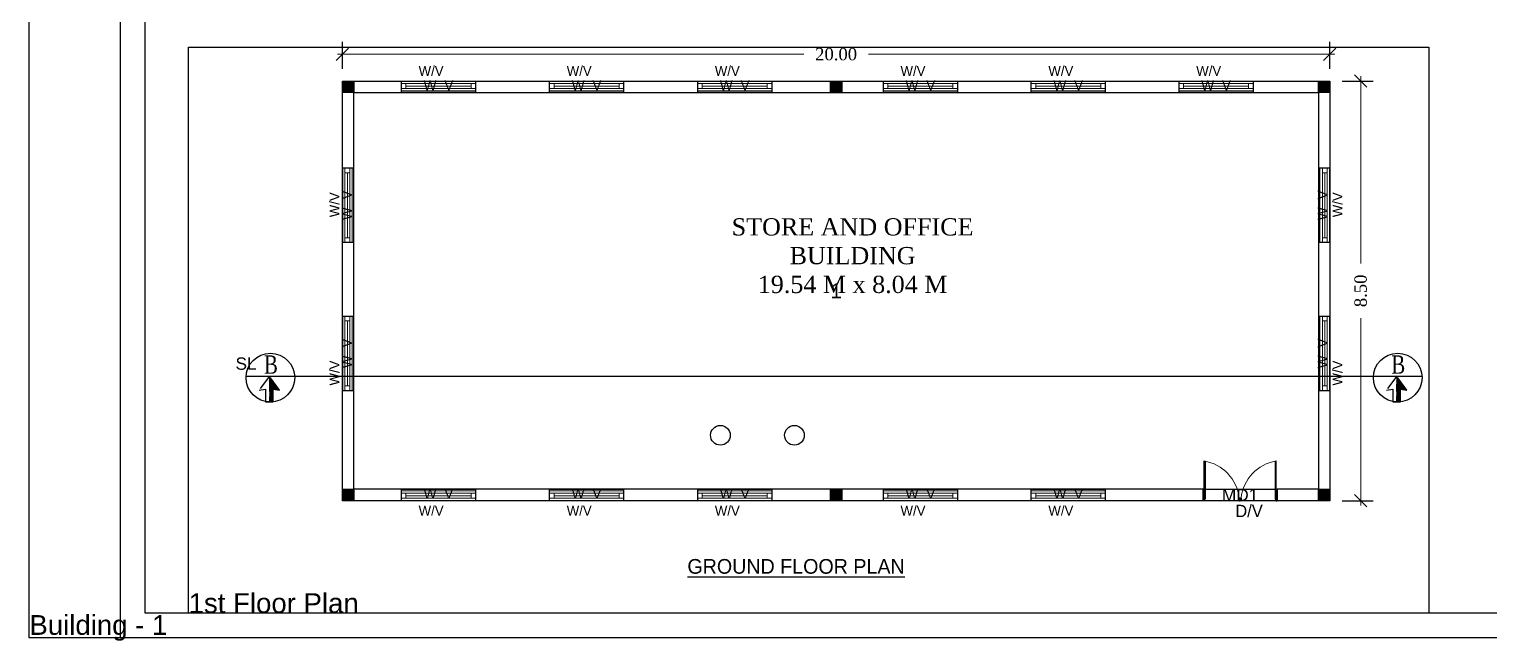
# Model space of a CAD drawing. Header units: metres. Extents: x 4203 to 4342, y -2959 to -2859.
# Drawn here: x 4296.4 to 4325.99, y -2958.05 to -2945.66 of the extents above; entities that cross this region are included whole.
import ezdxf

# ---------------------------------------------------------------- set-up
doc = ezdxf.new("R2010")
doc.units = ezdxf.units.M
doc.header["$LTSCALE"] = 0.1
doc.linetypes.add('ACAD_ISO06W100', pattern=[36, 24, -3, 0, -3, 0, -3, 0, -3])
doc.linetypes.add('PHANTOM2', pattern=[1.25, 0.625, -0.125, 0.125, -0.125, 0.125, -0.125])
doc.layers.get('0').update_dxf_attribs({"true_color": 0xffffff})
for name, color, linetype, true_color in [('__BN_BuildingPlan', 52, 'Continuous', 0xbdbd00), ('__BN_DirectionRef', 7, 'Continuous', 0x808000), ('__BN_Door', 114, 'Continuous', 0x008140), ('__BN_FloorPlan', 153, 'Continuous', 0x7e9dbd), ('__BN_SectionLine', 7, 'Continuous', 0xffaa00), ('__BN_SpecialUseBUAOutline', 213, 'Continuous', 0xbd7ebd), ('__BN_UnitBUA', 191, 'Continuous', 0xd4aaff), ('__BN_Window', 115, 'Continuous', 0x56816b)]:
    doc.layers.add(name, color=color, linetype=linetype, true_color=true_color)
doc.layers.add('DW', color=21, linetype='Continuous', lineweight=9)
doc.styles.add('BuildNowFont', font='arial.ttf')
doc.styles.add('PreDCRFont', font='times.ttf', dxfattribs={"height": 0.25})
doc.styles.add('SPECTRUM GRID', font='arial.ttf', dxfattribs={"height": 0.5})
doc.styles.get("Standard").update_dxf_attribs({"font": 'times.ttf'})
doc.dimstyles.new('PDCR-PLOT-INT', dxfattribs={"dimtxt": 0.25, "dimasz": 0.25, "dimexe": 0.25, "dimexo": 0.25, "dimgap": 0.25, "dimtad": 0, "dimzin": 0, "dimdsep": 46, "dimtxsty": 'PreDCRFont', "dimblk": 'OBLIQUE', "dimcen": 0.5, "dimdle": 0.1, "dimadec": 0, "dimazin": 0, "dimtfac": 1, "dimtix": 1, "dimtofl": 0, "dimtmove": 1, "dimatfit": 1, "dimfxl": 1, "dimtolj": 1, "dimtzin": 0, "dimlwd": 15, "dimarcsym": 0})

# ---------------------------------------------------------------- blocks, each defined once
blk = doc.blocks.new('W W1 V')
at = {"layer": 'DW'}
for p, q in [((0, -0.23), (0, 0)), ((1.5, -0.23), (1.5, 0)), ((0, -0.03), (1.5, -0.03)), ((0, -0.23), (0, -0.03)), ((0, -0.08), (1.5, -0.08)), ((0, -0.18), (1.5, -0.18)), ((0, -0.23), (1.5, -0.23)), ((0.091, -0.08), (0.091, -0.18)), ((0.091, -0.13), (1.409, -0.13)), ((1.409, -0.08), (1.409, -0.18)), ((1.5, -0.23), (1.5, -0.03))]:
    blk.add_line(p, q, dxfattribs=at)
blk = doc.blocks.new('DOOR - 900')
at = {"layer": 'DW', "lineweight": -3}
for p, q in [((4, 53), (4, 978)), ((28, 974), (28, 53)), ((4, 78), (4, 28)), ((28, 53), (4, 53)), ((4, 28), (4, 28)), ((856, 78), (856, 28)), ((856, 28), (856, 28))]:
    blk.add_line(p, q, dxfattribs=at)
for points in [[(-20, 78), (4, 78)], [(4, 28), (4, 13), (-20, 13), (-20, 78)], [(856, 28), (856, 13), (880, 13), (880, 78)], [(880, 78), (856, 78)]]:
    blk.add_lwpolyline(points, dxfattribs=at)
at = {"layer": 'DW'}
blk.add_arc((-163, -33), 1025, 6.2194, 80.6165, dxfattribs=at)
blk = doc.blocks.new('_Oblique')
at = {"color": 0, "linetype": 'ByBlock', "lineweight": -2}
blk.add_line((-0.5, -0.5), (0.5, 0.5), dxfattribs=at)
blk = doc.blocks.new('*D45')
at = {"color": 0, "lineweight": -2, "transparency": 16777216}
for p, q in [((4302.748, -2946.462), (4302.748, -2945.919)), ((4322.748, -2946.462), (4322.748, -2945.919))]:
    blk.add_line(p, q, dxfattribs=at)
at = {"color": 0, "lineweight": 15, "transparency": 16777216}
for p, q in [((4302.648, -2946.169), (4312.094, -2946.169)), ((4322.848, -2946.169), (4313.403, -2946.169))]:
    blk.add_line(p, q, dxfattribs=at)
at = {"layer": 'Defpoints', "color": 0, "transparency": 16777216}
for p in [(4322.748, -2946.169), (4302.748, -2946.712), (4322.748, -2946.712)]:
    blk.add_point(p, dxfattribs=at)
at = {"color": 0, "lineweight": 15, "transparency": 16777216, "xscale": 0.25, "yscale": 0.25, "zscale": 0.25, "rotation": 180}
blk.add_blockref('_Oblique', (4302.748, -2946.169), dxfattribs=at)
at = {"color": 0, "lineweight": 15, "transparency": 16777216, "xscale": 0.25, "yscale": 0.25, "zscale": 0.25}
blk.add_blockref('_Oblique', (4322.748, -2946.169), dxfattribs=at)
at = {"color": 0, "transparency": 16777216, "insert": (4312.748, -2946.169), "char_height": 0.25, "attachment_point": 5, "style": 'PreDCRFont'}
blk.add_mtext('\\A1;20.00', dxfattribs=at)
blk = doc.blocks.new('*D46')
at = {"color": 0, "lineweight": 15, "transparency": 16777216}
for p, q in [((4323.374, -2946.612), (4323.374, -2950.407)), ((4323.374, -2955.312), (4323.374, -2951.517))]:
    blk.add_line(p, q, dxfattribs=at)
at = {"color": 0, "lineweight": -2, "transparency": 16777216}
for p, q in [((4322.998, -2946.712), (4323.624, -2946.712)), ((4322.998, -2955.212), (4323.624, -2955.212))]:
    blk.add_line(p, q, dxfattribs=at)
at = {"layer": 'Defpoints', "color": 0, "transparency": 16777216}
for p in [(4322.748, -2946.712), (4322.748, -2955.212), (4323.374, -2955.212)]:
    blk.add_point(p, dxfattribs=at)
at = {"color": 0, "lineweight": 15, "transparency": 16777216, "xscale": 0.25, "yscale": 0.25, "zscale": 0.25}
for p, rotation in [((4323.374, -2946.712), 90), ((4323.374, -2955.212), 270)]:
    blk.add_blockref('_Oblique', p, dxfattribs=dict(at, rotation=rotation))
at = {"color": 0, "transparency": 16777216, "insert": (4323.374, -2950.962), "char_height": 0.25, "attachment_point": 5, "rotation": 90, "style": 'PreDCRFont'}
blk.add_mtext('\\A1;8.50', dxfattribs=at)

msp = doc.modelspace()

# ---------------------------------------------------------------- hatches: boundary and pattern name
h = msp.add_hatch(color=1)
h.dxf.hatch_style = 1
h.paths.add_polyline_path([(4302.978, -2946.712), (4302.748, -2946.712), (4302.748, -2946.942), (4302.978, -2946.942)])
h = msp.add_hatch(color=1)
h.dxf.hatch_style = 1
h.paths.add_polyline_path([(4312.863, -2946.712), (4312.633, -2946.712), (4312.633, -2946.942), (4312.863, -2946.942)])
h = msp.add_hatch(color=1)
h.dxf.hatch_style = 1
h.paths.add_polyline_path([(4322.748, -2946.712), (4322.518, -2946.712), (4322.518, -2946.942), (4322.748, -2946.942)])
at = {"linetype": 'PHANTOM2', "ltscale": 5}
h = msp.add_hatch(dxfattribs=at)
h.set_pattern_fill('ANSI31', color=21, scale=0.148788, angle=180)
h.set_pattern_definition([(225, (1399132.491568, -569633.35883), (0.0131511411693, -0.0131511411693), [])])
h.paths.add_polyline_path([(4301.268, -2952.69), (4301.268, -2953.212), (4301.346, -2953.212), (4301.346, -2952.952), (4301.474, -2952.975)])
h = msp.add_hatch(dxfattribs=at)
h.set_pattern_fill('ANSI31', color=21, scale=0.148788, angle=180)
h.set_pattern_definition([(225, (1399155.326467, -569633.35883), (0.0131511411693, -0.0131511411693), [])])
h.paths.add_polyline_path([(4324.103, -2952.69), (4324.102, -2953.212), (4324.181, -2953.212), (4324.181, -2952.952), (4324.309, -2952.975)])
h = msp.add_hatch(color=1)
h.dxf.hatch_style = 1
h.paths.add_polyline_path([(4302.978, -2954.982), (4302.748, -2954.982), (4302.748, -2955.212), (4302.978, -2955.212)])
h = msp.add_hatch(color=1)
h.dxf.hatch_style = 1
h.paths.add_polyline_path([(4312.863, -2954.982), (4312.633, -2954.982), (4312.633, -2955.212), (4312.863, -2955.212)])
h = msp.add_hatch(color=1)
h.dxf.hatch_style = 1
h.paths.add_polyline_path([(4322.748, -2954.982), (4322.518, -2954.982), (4322.518, -2955.212), (4322.748, -2955.212)])

# ---------------------------------------------------------------- linework, layer by layer
at = {"color": 21, "linetype": 'ACAD_ISO06W100', "ltscale": 0.5}
msp.add_line((4300.796, -2952.687), (4324.616, -2952.687), dxfattribs=at)
at = {"color": 21, "linetype": 'PHANTOM2', "ltscale": 5}
for p, q in [((4301.268, -2952.69), (4301.061, -2952.975)), ((4301.474, -2952.975), (4301.268, -2952.69)), ((4301.268, -2952.69), (4301.268, -2953.212)), ((4324.103, -2952.69), (4323.896, -2952.975)), ((4324.103, -2952.69), (4324.102, -2953.212)), ((4324.309, -2952.975), (4324.103, -2952.69)), ((4301.061, -2952.975), (4301.189, -2952.952)), ((4301.189, -2952.952), (4301.189, -2953.212)), ((4301.346, -2952.952), (4301.474, -2952.975)), ((4301.346, -2953.212), (4301.346, -2952.952)), ((4323.896, -2952.975), (4324.024, -2952.952)), ((4324.024, -2952.952), (4324.024, -2953.212)), ((4324.181, -2952.952), (4324.309, -2952.975)), ((4324.181, -2953.212), (4324.181, -2952.952)), ((4301.189, -2953.212), (4301.346, -2953.212)), ((4324.024, -2953.212), (4324.181, -2953.212))]:
    msp.add_line(p, q, dxfattribs=at)
at = {"color": 6}
for p, q in [((4320.181, -2955.212), (4320.181, -2954.982)), ((4321.681, -2955.212), (4321.681, -2954.982))]:
    msp.add_line(p, q, dxfattribs=at)
for points in [[(4298.255, -2926.006), (4339.565, -2926.006), (4339.565, -2957.99), (4298.255, -2957.99)], [(4298.755, -2926.506), (4339.065, -2926.506), (4339.065, -2957.49), (4298.755, -2957.49)]]:
    msp.add_lwpolyline(points, close=True)
msp.add_lwpolyline([(4302.748, -2946.712), (4322.748, -2946.712), (4322.748, -2955.212), (4302.748, -2955.212)], close=True, dxfattribs=at)
at = {"color": 1}
for points in [[(4302.748, -2946.712), (4302.978, -2946.712), (4302.978, -2946.942), (4302.748, -2946.942)], [(4312.633, -2946.712), (4312.863, -2946.712), (4312.863, -2946.942), (4312.633, -2946.942)], [(4322.518, -2946.712), (4322.748, -2946.712), (4322.748, -2946.942), (4322.518, -2946.942)], [(4302.748, -2954.982), (4302.978, -2954.982), (4302.978, -2955.212), (4302.748, -2955.212)], [(4312.633, -2954.982), (4312.863, -2954.982), (4312.863, -2955.212), (4312.633, -2955.212)], [(4322.518, -2954.982), (4322.748, -2954.982), (4322.748, -2955.212), (4322.518, -2955.212)]]:
    msp.add_lwpolyline(points, close=True, dxfattribs=at)
at = {"color": 6}
msp.add_lwpolyline([(4320.181, -2954.982), (4302.978, -2954.982), (4302.978, -2946.942), (4322.518, -2946.942), (4322.518, -2954.982), (4321.681, -2954.982)], dxfattribs=at)
at = {"color": 21, "ltscale": 0.5}
for centre in [(4301.289, -2952.719), (4324.124, -2952.719)]:
    msp.add_circle(centre, 0.494, dxfattribs=at)
at = {"layer": '__BN_BuildingPlan'}
msp.add_lwpolyline([(4296.404, -2924.775), (4341.576, -2924.775), (4341.576, -2957.99), (4296.404, -2957.99)], close=True, dxfattribs=at)
at = {"layer": '__BN_DirectionRef'}
for centre in [(4310.404, -2953.888), (4311.904, -2953.888)]:
    msp.add_circle(centre, 0.2, dxfattribs=at)
at = {"layer": '__BN_Door'}
msp.add_lwpolyline([(4320.181, -2954.982), (4321.681, -2954.982), (4321.681, -2955.212), (4320.181, -2955.212)], close=True, dxfattribs=at)
at = {"layer": '__BN_FloorPlan'}
msp.add_lwpolyline([(4299.629, -2946.024), (4324.757, -2946.024), (4324.757, -2957.49), (4299.629, -2957.49)], close=True, dxfattribs=at)
at = {"layer": '__BN_SectionLine'}
msp.add_lwpolyline([(4300.796, -2952.687), (4324.616, -2952.687)], dxfattribs=at)
at = {"layer": '__BN_SpecialUseBUAOutline'}
msp.add_lwpolyline([(4302.748, -2946.712), (4322.748, -2946.712), (4322.748, -2955.212), (4302.748, -2955.212)], close=True, dxfattribs=at)
at = {"layer": '__BN_UnitBUA'}
msp.add_lwpolyline([(4302.748, -2946.712), (4322.748, -2946.712), (4322.748, -2955.212), (4302.748, -2955.212)], close=True, dxfattribs=at)
at = {"layer": '__BN_Window'}
for points in [[(4303.944, -2946.712), (4305.444, -2946.712), (4305.444, -2946.942), (4303.944, -2946.942)], [(4306.944, -2946.712), (4308.444, -2946.712), (4308.444, -2946.942), (4306.944, -2946.942)], [(4309.944, -2946.712), (4311.444, -2946.712), (4311.444, -2946.942), (4309.944, -2946.942)], [(4313.705, -2946.712), (4315.205, -2946.712), (4315.205, -2946.942), (4313.705, -2946.942)], [(4316.7, -2946.712), (4318.2, -2946.712), (4318.2, -2946.942), (4316.7, -2946.942)], [(4319.695, -2946.712), (4321.195, -2946.712), (4321.195, -2946.942), (4319.695, -2946.942)], [(4302.748, -2949.978), (4302.978, -2949.978), (4302.978, -2948.478), (4302.748, -2948.478)], [(4322.518, -2949.978), (4322.748, -2949.978), (4322.748, -2948.478), (4322.518, -2948.478)], [(4302.748, -2952.978), (4302.978, -2952.978), (4302.978, -2951.478), (4302.748, -2951.478)], [(4322.518, -2952.978), (4322.748, -2952.978), (4322.748, -2951.478), (4322.518, -2951.478)], [(4303.944, -2954.982), (4305.444, -2954.982), (4305.444, -2955.212), (4303.944, -2955.212)], [(4306.944, -2954.982), (4308.444, -2954.982), (4308.444, -2955.212), (4306.944, -2955.212)], [(4309.944, -2954.982), (4311.444, -2954.982), (4311.444, -2955.212), (4309.944, -2955.212)], [(4313.705, -2954.982), (4315.205, -2954.982), (4315.205, -2955.212), (4313.705, -2955.212)], [(4316.7, -2954.982), (4318.2, -2954.982), (4318.2, -2955.212), (4316.7, -2955.212)]]:
    msp.add_lwpolyline(points, close=True, dxfattribs=at)

# ---------------------------------------------------------------- block references
for p, rotation in [((4305.444, -2946.942), 180), ((4308.444, -2946.942), 180), ((4311.444, -2946.942), 180), ((4315.205, -2946.942), 180), ((4318.2, -2946.942), 180), ((4321.195, -2946.942), 180), ((4302.978, -2948.478), 270), ((4302.978, -2951.478), 270)]:
    msp.add_blockref('W W1 V', p, dxfattribs=dict(rotation=rotation))
at = {"xscale": -1, "rotation": 90}
for p in [(4322.518, -2948.478), (4322.518, -2951.478)]:
    msp.add_blockref('W W1 V', p, dxfattribs=at)
at = {"color": 0, "yscale": 0.000833333333200835, "zscale": 0.000833333333200835}
for p, xscale in [((4320.197, -2955.223), 0.000833333333200835), ((4321.664, -2955.223), -0.000833333333200835)]:
    msp.add_blockref('DOOR - 900', p, dxfattribs=dict(at, xscale=xscale))
at = {"xscale": -1}
for p in [(4305.444, -2954.982), (4308.444, -2954.982), (4311.444, -2954.982), (4315.205, -2954.982), (4318.2, -2954.982)]:
    msp.add_blockref('W W1 V', p, dxfattribs=at)

# ---------------------------------------------------------------- texts
at = {"color": 21, "linetype": 'PHANTOM2', "ltscale": 5, "width": 0.75}
for p in [(4301.161, -2952.64), (4323.996, -2952.64)]:
    msp.add_text('B', height=0.37, dxfattribs=at).set_placement(p)
at = {"color": 251, "true_color": 0x636466, "width": 32.78804}
for s, insert, char_height, attachment_point in [('{\\fCalisto MT|b0|i0|c0|p18;W/V}', (4304.292, -2946.407, 92.019), 0.2, 1), ('{\\fCalisto MT|b0|i0|c0|p18;W/V}', (4307.292, -2946.407, 92.019), 0.2, 1), ('{\\fCalisto MT|b0|i0|c0|p18;W/V}', (4310.292, -2946.407, 92.019), 0.2, 1), ('{\\fCalisto MT|b0|i0|c0|p18;W/V}', (4314.053, -2946.407, 92.019), 0.2, 1), ('{\\fCalisto MT|b0|i0|c0|p18;W/V}', (4317.048, -2946.407, 92.019), 0.2, 1), ('{\\fCalisto MT|b0|i0|c0|p18;W/V}', (4320.043, -2946.407, 92.019), 0.2, 1), ('{\\fCalisto MT|b0|i0|c0|p18;W/V}', (4304.292, -2955.518, 92.019), 0.2, 7), ('{\\fCalisto MT|b0|i0|c0|p18;W/V}', (4307.292, -2955.518, 92.019), 0.2, 7), ('{\\fCalisto MT|b0|i0|c0|p18;W/V}', (4310.292, -2955.518, 92.019), 0.2, 7), ('{\\fCalisto MT|b0|i0|c0|p18;W/V}', (4314.053, -2955.518, 92.019), 0.2, 7), ('{\\fCalisto MT|b0|i0|c0|p18;W/V}', (4317.048, -2955.518, 92.019), 0.2, 7), ('{\\fCalisto MT|b0|i0|c0|p18;D/V}', (4321.391, -2955.295), 0.25, 3)]:
    msp.add_mtext(s, dxfattribs=dict(at, insert=insert, char_height=char_height, attachment_point=attachment_point))
at = {"color": 251, "true_color": 0x636466, "char_height": 0.2, "width": 32.78804, "rotation": 90}
for insert, attachment_point in [((4302.488, -2949.47, 92.019), 1), ((4323.008, -2949.47, 92.019), 7), ((4302.488, -2952.879, 92.019), 1), ((4323.008, -2952.879, 92.019), 7)]:
    msp.add_mtext('{\\fCalisto MT|b0|i0|c0|p18;W/V}', dxfattribs=dict(at, insert=insert, attachment_point=attachment_point))
at = {"insert": (4310.614, -2951.013, -301.664), "char_height": 0.34956, "width": 4.93589, "attachment_point": 7, "style": 'SPECTRUM GRID'}
msp.add_mtext('\\pxqc,t11;{\\fTimes New Roman|b0|i0|c0|p18;STORE AND OFFICE BUILDING\\P19.54 M x 8.04 M}', dxfattribs=at)
at = {"insert": (4309.625, -2956.394), "char_height": 0.29773, "width": 16.1867, "attachment_point": 1}
msp.add_mtext('{\\fCalisto MT|b0|i0|c0|p18;\\L GROUND FLOOR PLAN }', dxfattribs=at)
at = {"layer": '__BN_BuildingPlan', "color": 52, "true_color": 0xbdbd00, "insert": (4296.407, -2957.79), "char_height": 0.4, "width": 36.13827, "attachment_point": 4, "style": 'BuildNowFont'}
msp.add_mtext('Building - 1', dxfattribs=at)
at = {"layer": '__BN_Door', "color": 116, "true_color": 0x008140, "insert": (4320.931, -2955.097), "char_height": 0.25, "width": 1.425, "attachment_point": 5, "style": 'BuildNowFont'}
msp.add_mtext('MD1', dxfattribs=at)
at = {"layer": '__BN_FloorPlan', "color": 153, "true_color": 0x7e9dbd, "insert": (4299.632, -2957.29), "char_height": 0.4, "width": 20.10188, "attachment_point": 4, "style": 'BuildNowFont'}
msp.add_mtext('1st Floor Plan', dxfattribs=at)
at = {"layer": '__BN_SectionLine', "color": 40, "true_color": 0xffaa00, "insert": (4300.796, -2952.437), "char_height": 0.25, "attachment_point": 5, "style": 'BuildNowFont'}
msp.add_mtext('SL', dxfattribs=at)
at = {"layer": '__BN_UnitBUA', "color": 201, "true_color": 0xd4aaff, "insert": (4312.748, -2950.962), "char_height": 0.3, "width": 19, "attachment_point": 5, "style": 'BuildNowFont'}
msp.add_mtext('1', dxfattribs=at)
at = {"layer": '__BN_Window', "color": 127, "true_color": 0x56816b, "char_height": 0.2, "width": 1.425, "attachment_point": 5, "style": 'BuildNowFont'}
for insert in [(4304.694, -2946.827), (4307.694, -2946.827), (4310.694, -2946.827), (4314.455, -2946.827), (4317.45, -2946.827), (4320.445, -2946.827), (4304.694, -2955.097), (4307.694, -2955.097), (4310.694, -2955.097), (4314.455, -2955.097), (4317.45, -2955.097)]:
    msp.add_mtext('W_V', dxfattribs=dict(at, insert=insert))
at = {"layer": '__BN_Window', "color": 127, "true_color": 0x56816b, "char_height": 0.2, "width": 1.425, "attachment_point": 5, "rotation": 90, "style": 'BuildNowFont'}
for insert in [(4302.863, -2949.228), (4322.633, -2949.228), (4302.863, -2952.228), (4322.633, -2952.228)]:
    msp.add_mtext('W_V', dxfattribs=dict(at, insert=insert))

# ---------------------------------------------------------------- dimensions: what is measured, and where the dimension line sits
dim = msp.add_linear_dim(base=(4322.748, -2946.169), p1=(4302.748, -2946.712), p2=(4322.748, -2946.712), dimstyle='PDCR-PLOT-INT')
dim.commit()
dim.dimension.update_dxf_attribs({"geometry": '*D45', "text_midpoint": (4312.748, -2946.169)})
dim = msp.add_linear_dim(base=(4323.374, -2955.212), p1=(4322.748, -2946.712), p2=(4322.748, -2955.212), angle=90, dimstyle='PDCR-PLOT-INT')
dim.commit()
dim.dimension.update_dxf_attribs({"geometry": '*D46', "text_midpoint": (4323.374, -2950.962)})

doc.saveas('drawing.dxf')
